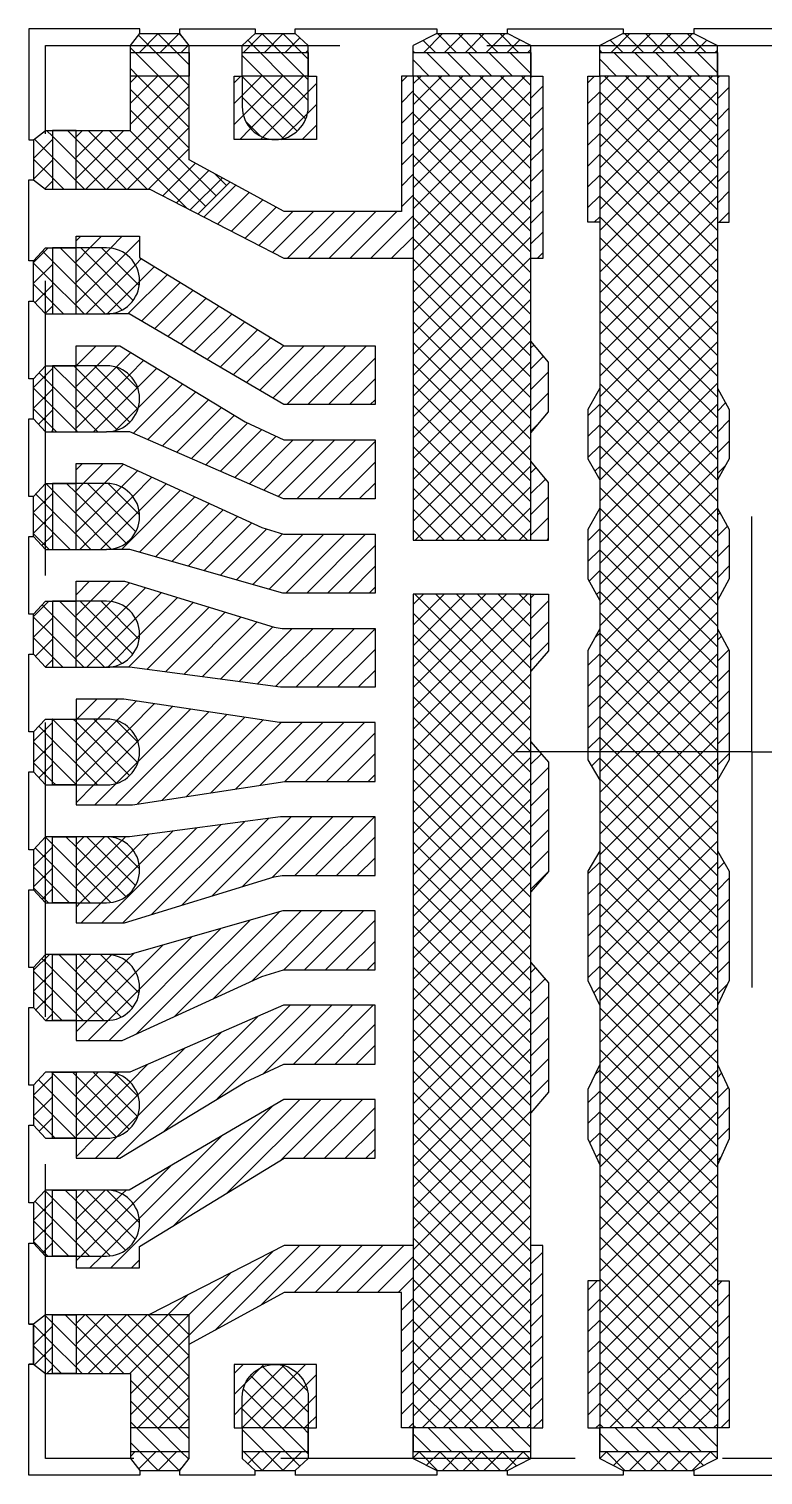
# Model space of a CAD drawing. Extents: x -347 to -72, y -334 to -144.
# Drawn here: x -221.48 to -218.37, y -266.37 to -260.23 of the extents above; entities that cross this region are included whole.
import ezdxf

# ---------------------------------------------------------------- set-up
doc = ezdxf.new("R2010")
doc.units = 0
doc.header["$LTSCALE"] = 5
doc.header["$MEASUREMENT"] = 0
doc.linetypes.add('CENTER', pattern=[2, 1.25, -0.25, 0.25, -0.25])
doc.linetypes.add('HIDDEN', pattern=[0.375, 0.25, -0.125])
doc.layers.get('0').update_dxf_attribs({"linetype": 'CONTINUOUS'})
for name, color, linetype in [('CENTER', 1, 'CENTER'), ('Full-metal', 254, 'CONTINUOUS'), ('HIDDEN', 6, 'HIDDEN'), ('Layer1', 4, 'CONTINUOUS'), ('SECTION', 6, 'CONTINUOUS')]:
    doc.layers.add(name, color=color, linetype=linetype)
pattern_1 = [(135, (-219.6536, -241.994496), (-0.04419417, -0.04419417), [])]

msp = doc.modelspace()

# ---------------------------------------------------------------- hatches: boundary and pattern name
at = {"layer": 'Full-metal'}
h = msp.add_hatch(dxfattribs=at)
h.set_pattern_fill('ANSI37', color=256, scale=0.5, angle=90, style=0)
h.set_pattern_definition([(135, (-219.6536, -241.994496), (-0.04419417, -0.04419417), []), (225, (-219.6536, -241.994496), (0.04419417, -0.04419417), [])])
h.paths.add_polyline_path([(-220.5779, -266.0358), (-220.5779, -266.1658), (-220.2979, -266.1658), (-220.2979, -266.0358, 1)])
h.paths.add_polyline_path([(-220.2979, -266.2658), (-220.5779, -266.2658), (-220.5779, -266.2958), (-220.2979, -266.2958)])
h.paths.add_polyline_path([(-220.2979, -266.2958), (-220.5779, -266.2958), (-220.5229, -266.3458), (-220.3529, -266.3458)])
h.paths.add_polyline_path([(-220.8029, -260.2958), (-221.0529, -260.2958), (-221.0529, -260.3258), (-220.8029, -260.3258)])
h.paths.add_polyline_path([(-220.8426, -260.2458), (-221.0126, -260.2458), (-221.0529, -260.2958), (-220.8029, -260.2958)])
h.paths.add_polyline_path([(-220.3529, -260.2458), (-220.5229, -260.2458), (-220.5779, -260.2958), (-220.2979, -260.2958)])
h.paths.add_polyline_path([(-220.2979, -260.2958), (-220.5779, -260.2958), (-220.5779, -260.3258), (-220.2979, -260.3258)])
h.paths.add_polyline_path([(-220.2979, -260.4258), (-220.5779, -260.4258), (-220.5779, -260.5558, 1), (-220.2979, -260.5558)])
h.paths.add_polyline_path([(-221.4139, -265.6848), (-221.4639, -265.7245), (-221.4639, -265.8945), (-221.4139, -265.9348)])
h.paths.add_polyline_path([(-221.3839, -265.6848), (-221.4139, -265.6848), (-221.4139, -265.9348), (-221.3839, -265.9348)])
h.paths.add_polyline_path([(-220.8029, -265.6848), (-221.2839, -265.6848), (-221.2839, -265.9348), (-221.0529, -265.9348), (-221.0529, -266.1658), (-220.8029, -266.1658)])
h.paths.add_polyline_path([(-220.8029, -266.2658), (-221.0529, -266.2658), (-221.0529, -266.2958), (-220.8029, -266.2958)])
h.paths.add_polyline_path([(-220.8029, -266.2958), (-221.0529, -266.2958), (-221.0126, -266.3458), (-220.8426, -266.3458)])
h.paths.add_polyline_path([(-221.2839, -265.4358), (-221.1539, -265.4358, 1), (-221.1539, -265.1558), (-221.2839, -265.1558)])
h.paths.add_polyline_path([(-221.3839, -265.1558), (-221.4139, -265.1558), (-221.4139, -265.4358), (-221.3839, -265.4358)])
h.paths.add_polyline_path([(-221.4139, -265.1558), (-221.4639, -265.2105), (-221.4639, -265.3805), (-221.4139, -265.4358)])
h.paths.add_polyline_path([(-221.4139, -264.6558), (-221.4639, -264.7105), (-221.4639, -264.8805), (-221.4139, -264.9358)])
h.paths.add_polyline_path([(-221.2839, -264.9358), (-221.1539, -264.9358, 1), (-221.1539, -264.6558), (-221.2839, -264.6558)])
h.paths.add_polyline_path([(-221.3839, -264.6558), (-221.4139, -264.6558), (-221.4139, -264.9358), (-221.3839, -264.9358)])
h.paths.add_polyline_path([(-221.4639, -264.3805), (-221.4139, -264.4358), (-221.4139, -264.1558), (-221.4639, -264.2105)])
h.paths.add_polyline_path([(-221.3839, -264.1558), (-221.4139, -264.1558), (-221.4139, -264.4358), (-221.3839, -264.4358)])
h.paths.add_polyline_path([(-221.1539, -264.1558), (-221.2839, -264.1558), (-221.2839, -264.4358), (-221.1539, -264.4358, 1)])
h.paths.add_polyline_path([(-221.4139, -263.6558), (-221.4639, -263.7105), (-221.4639, -263.8805), (-221.4139, -263.9358)])
h.paths.add_polyline_path([(-221.3839, -263.6558), (-221.4139, -263.6558), (-221.4139, -263.9358), (-221.3839, -263.9358)])
h.paths.add_polyline_path([(-221.2839, -263.9358), (-221.1539, -263.9358, 1), (-221.1539, -263.6558), (-221.2839, -263.6558)])
h.paths.add_polyline_path([(-221.4139, -263.1558), (-221.4639, -263.2105), (-221.4639, -263.3805), (-221.4139, -263.4358)])
h.paths.add_polyline_path([(-221.3839, -263.1558), (-221.4139, -263.1558), (-221.4139, -263.4358), (-221.3839, -263.4358)])
h.paths.add_polyline_path([(-221.2839, -263.1558), (-221.2839, -263.4358), (-221.1539, -263.4358, 1), (-221.1539, -263.1558)])
h.paths.add_polyline_path([(-221.4639, -262.8811), (-221.4139, -262.9358), (-221.4139, -262.6558), (-221.4639, -262.7111)])
h.paths.add_polyline_path([(-221.3839, -262.6558), (-221.4139, -262.6558), (-221.4139, -262.9358), (-221.3839, -262.9358)])
h.paths.add_polyline_path([(-221.2839, -262.9358), (-221.1539, -262.9358, 1), (-221.1539, -262.6558), (-221.2839, -262.6558)])
h.paths.add_polyline_path([(-221.4639, -262.3811), (-221.4139, -262.4358), (-221.4139, -262.1558), (-221.4639, -262.2111)])
h.paths.add_polyline_path([(-221.3839, -262.1558), (-221.4139, -262.1558), (-221.4139, -262.4358), (-221.3839, -262.4358)])
h.paths.add_polyline_path([(-221.2839, -262.4358), (-221.1539, -262.4358, 1), (-221.1539, -262.1558), (-221.2839, -262.1558)])
h.paths.add_polyline_path([(-221.4139, -261.6558), (-221.4639, -261.7111), (-221.4639, -261.8811), (-221.4139, -261.9358)])
h.paths.add_polyline_path([(-221.4139, -261.9358), (-221.3839, -261.9358), (-221.3839, -261.6558), (-221.4139, -261.6558)])
h.paths.add_polyline_path([(-221.2839, -261.9358), (-221.1539, -261.9358, 1), (-221.1539, -261.6558), (-221.2839, -261.6558)])
h.paths.add_polyline_path([(-221.4139, -261.1558), (-221.4639, -261.2111), (-221.4639, -261.3811), (-221.4139, -261.4358)])
h.paths.add_polyline_path([(-221.4139, -261.4358), (-221.3839, -261.4358), (-221.3839, -261.1558), (-221.4139, -261.1558)])
h.paths.add_polyline_path([(-221.2839, -261.4358), (-221.1539, -261.4358, 1), (-221.1539, -261.1558), (-221.2839, -261.1558)])
h.paths.add_polyline_path([(-221.4139, -260.6568), (-221.4639, -260.6971), (-221.4639, -260.8671), (-221.4139, -260.9068)])
h.paths.add_polyline_path([(-221.3839, -260.6568), (-221.4139, -260.6568), (-221.4139, -260.9068), (-221.3839, -260.9068)])
h.paths.add_polyline_path([(-220.8029, -260.9068), (-220.8029, -260.4258), (-221.0529, -260.4258), (-221.0529, -260.6568), (-221.2839, -260.6568), (-221.2839, -260.9068)])
h.paths.add_polyline_path([(-220.8029, -260.9068), (-220.9722, -260.9068), (-220.7664, -261.0126), (-220.6296, -260.8757), (-220.8029, -260.7813)])
h = msp.add_hatch(dxfattribs=at)
h.set_pattern_fill('ANSI37', color=256, scale=0.5, angle=90, style=0)
h.set_pattern_definition([(135, (-273.87605, -219.46585), (-0.044194174, -0.044194174), []), (225, (-273.87605, -219.46585), (0.044194174, -0.044194174), [])])
h.paths.add_polyline_path([(-218.5599, -260.4258), (-219.0599, -260.4258), (-219.0599, -266.1658), (-218.5599, -266.1658)])
h.paths.add_polyline_path([(-219.3519, -262.6258), (-219.8519, -262.6258), (-219.8519, -266.1658), (-219.3519, -266.1658)])
h.paths.add_polyline_path([(-219.3519, -260.4258), (-219.8519, -260.4258), (-219.8519, -262.3958), (-219.3519, -262.3958)])
h.paths.add_polyline_path([(-219.3519, -266.2958), (-219.3519, -266.2658), (-219.8519, -266.2658), (-219.8519, -266.2958), (-219.7519, -266.3458), (-219.4519, -266.3458)])
h.paths.add_polyline_path([(-218.5599, -266.2958), (-218.5599, -266.2658), (-219.0599, -266.2658), (-219.0599, -266.2958), (-218.9599, -266.3458), (-218.6599, -266.3458)])
h.paths.add_polyline_path([(-218.6599, -260.2458), (-218.9599, -260.2458), (-219.0599, -260.2958), (-219.0599, -260.3258), (-218.5599, -260.3258), (-218.5599, -260.2958)])
h.paths.add_polyline_path([(-219.4519, -260.2458), (-219.7519, -260.2458), (-219.8519, -260.2958), (-219.8519, -260.3258), (-219.3519, -260.3258), (-219.3519, -260.2958)])
at = {"layer": 'Layer1'}
h = msp.add_hatch(dxfattribs=at)
h.set_pattern_fill('ANSI31', color=256, scale=0.5, style=0)
h.set_pattern_definition([(45, (-219.6536, -241.994496), (-0.04419417, 0.04419417), [])])
h.paths.add_polyline_path([(-219.8519, -260.4258), (-219.9019, -260.4258), (-219.9019, -261.0008), (-220.3999, -261.0008), (-220.6296, -260.8757), (-220.7664, -261.0126), (-220.3999, -261.2008), (-219.8519, -261.2008)])
h.paths.add_polyline_path([(-220.0139, -261.5708), (-220.3999, -261.5708), (-221.0139, -261.1956), (-221.0139, -261.1058), (-221.2839, -261.1058), (-221.2839, -261.1558), (-221.1539, -261.1558, -1), (-221.1539, -261.4358), (-221.0584, -261.4358), (-220.4012, -261.8208), (-220.0139, -261.8208)])
h.paths.add_polyline_path([(-220.0139, -261.9708), (-220.4009, -261.9708), (-220.5661, -261.8933), (-221.0973, -261.5708), (-221.2839, -261.5708), (-221.2839, -261.6558), (-221.1539, -261.6558, -1), (-221.1539, -261.9358), (-221.0554, -261.9358), (-220.4024, -262.2208), (-220.0139, -262.2208)])
h.paths.add_polyline_path([(-220.0139, -262.3708), (-220.4028, -262.3708), (-220.4954, -262.3426), (-221.0881, -262.0708), (-221.2839, -262.0708), (-221.2839, -262.1558), (-221.1539, -262.1558, -1), (-221.1539, -262.4358), (-221.0558, -262.4358), (-220.4054, -262.6208), (-220.0139, -262.6208)])
h.paths.add_polyline_path([(-220.0139, -262.7708), (-220.4087, -262.7708), (-220.4419, -262.7657), (-221.0781, -262.5708), (-221.2839, -262.5708), (-221.2839, -262.6558), (-221.1539, -262.6558, -1), (-221.1539, -262.9358), (-221.0568, -262.9358), (-220.4151, -263.0208), (-220.0139, -263.0208)])
h.paths.add_polyline_path([(-220.0139, -263.1708), (-220.4201, -263.1708), (-221.081, -263.0708), (-221.2839, -263.0708), (-221.2839, -263.1558), (-221.1539, -263.1558, -1), (-221.1539, -263.4358), (-221.2839, -263.4358), (-221.2839, -263.5208), (-221.0443, -263.5208), (-220.3965, -263.4208), (-220.0139, -263.4208)])
h.paths.add_polyline_path([(-220.0139, -263.5708), (-220.4151, -263.5708), (-221.0568, -263.6558), (-221.1539, -263.6558, -1), (-221.1539, -263.9358), (-221.2839, -263.9358), (-221.2839, -264.0208), (-221.0781, -264.0208), (-220.4419, -263.8259), (-220.4087, -263.8208), (-220.0139, -263.8208)])
h.paths.add_polyline_path([(-220.0139, -263.9708), (-220.4054, -263.9708), (-221.0558, -264.1558), (-221.1539, -264.1558, -1), (-221.1539, -264.4358), (-221.2839, -264.4358), (-221.2839, -264.5208), (-221.0881, -264.5208), (-220.4954, -264.2491), (-220.4028, -264.2208), (-220.0139, -264.2208)])
h.paths.add_polyline_path([(-220.0139, -264.3708), (-220.4024, -264.3708), (-221.0554, -264.6558), (-221.1539, -264.6558, -1), (-221.1539, -264.9358), (-221.2839, -264.9358), (-221.2839, -265.0208), (-221.0973, -265.0208), (-220.5661, -264.6964), (-220.4009, -264.6208), (-220.0139, -264.6208)])
h.paths.add_polyline_path([(-220.0139, -264.7708), (-220.4012, -264.7708), (-221.0584, -265.1558), (-221.1539, -265.1558, -1), (-221.1539, -265.4358), (-221.2839, -265.4358), (-221.2839, -265.4858), (-221.0139, -265.4858), (-221.0139, -265.396), (-220.3999, -265.0208), (-220.0139, -265.0208)])
h.paths.add_polyline_path([(-219.8519, -265.3908), (-220.3999, -265.3908), (-220.9722, -265.6848), (-220.8029, -265.6848), (-220.8029, -265.8104), (-220.3999, -265.5908), (-219.9019, -265.5908), (-219.9019, -266.1658), (-219.8519, -266.1658)])
h.paths.add_polyline_path([(-219.3019, -260.4258), (-219.3519, -260.4258), (-219.3519, -261.2008), (-219.3019, -261.2008)])
h.paths.add_polyline_path([(-219.2769, -261.6413), (-219.3519, -261.5513), (-219.3519, -261.9413), (-219.2769, -261.8515)])
h.paths.add_polyline_path([(-219.2769, -262.1511), (-219.3519, -262.0612), (-219.3519, -262.3958), (-219.2769, -262.3958)])
h.paths.add_polyline_path([(-219.2769, -262.6258), (-219.3519, -262.6258), (-219.3519, -262.9524), (-219.2769, -262.866)])
h.paths.add_polyline_path([(-219.2769, -263.3386), (-219.3519, -263.2522), (-219.3519, -263.889), (-219.2769, -263.8026)])
h.paths.add_polyline_path([(-219.2769, -264.2752), (-219.3519, -264.1888), (-219.3519, -264.8281), (-219.2769, -264.7399)])
h.paths.add_polyline_path([(-219.3019, -265.3908), (-219.3519, -265.3908), (-219.3519, -266.1658), (-219.3019, -266.1658)])
h.paths.add_polyline_path([(-219.0599, -265.5408), (-219.1099, -265.5408), (-219.1099, -266.1658), (-219.0599, -266.1658)])
h.paths.add_polyline_path([(-219.0599, -264.6225), (-219.1099, -264.7291), (-219.1099, -264.9388), (-219.0599, -265.0488)])
h.paths.add_polyline_path([(-219.0599, -263.7157), (-219.1099, -263.8021), (-219.1099, -264.2657), (-219.0599, -264.3722)])
h.paths.add_polyline_path([(-219.0599, -262.7731), (-219.1099, -262.8654), (-219.1099, -263.3291), (-219.0599, -263.4155)])
h.paths.add_polyline_path([(-219.0599, -262.2609), (-219.1099, -262.3507), (-219.1099, -262.5605), (-219.0599, -262.6528)])
h.paths.add_polyline_path([(-219.0599, -261.751), (-219.1099, -261.841), (-219.1099, -262.0507), (-219.0599, -262.1406)])
h.paths.add_polyline_path([(-219.0599, -260.4258), (-219.1099, -260.4258), (-219.1099, -261.0458), (-219.0599, -261.0458)])
h.paths.add_polyline_path([(-218.5099, -260.4258), (-218.5599, -260.4258), (-218.5599, -261.0458), (-218.5099, -261.0458)])
h.paths.add_polyline_path([(-218.51, -261.841), (-218.5599, -261.7511), (-218.5599, -262.1405), (-218.51, -262.0507)])
h.paths.add_polyline_path([(-218.51, -262.3507), (-218.5599, -262.261), (-218.5599, -262.6527), (-218.51, -262.5605)])
h.paths.add_polyline_path([(-218.51, -262.8654), (-218.5599, -262.7732), (-218.5599, -263.2958), (-218.51, -263.2958)])
h.paths.add_polyline_path([(-218.51, -263.2958), (-218.5599, -263.2958), (-218.5599, -263.4154), (-218.51, -263.3291)])
h.paths.add_polyline_path([(-218.51, -263.8021), (-218.5599, -263.7158), (-218.5599, -264.3721), (-218.51, -264.2657)])
h.paths.add_polyline_path([(-218.51, -264.7291), (-218.5599, -264.6226), (-218.5599, -265.0487), (-218.51, -264.9388)])
h.paths.add_polyline_path([(-218.5099, -265.5408), (-218.5599, -265.5408), (-218.5599, -266.1658), (-218.5099, -266.1658)])
h.paths.add_polyline_path([(-220.4379, -265.8958), (-220.6129, -265.8958), (-220.6129, -266.1658), (-220.5779, -266.1658), (-220.5779, -266.0358, -0.414214)])
h.paths.add_polyline_path([(-220.2629, -265.8958), (-220.4379, -265.8958, -0.414214), (-220.2979, -266.0358), (-220.2979, -266.1658), (-220.2629, -266.1658)])
h.paths.add_polyline_path([(-220.5779, -260.5558), (-220.5779, -260.4258), (-220.6129, -260.4258), (-220.6129, -260.6958), (-220.4379, -260.6958, -0.414214)])
h.paths.add_polyline_path([(-220.2629, -260.4258), (-220.2979, -260.4258), (-220.2979, -260.5558, -0.414214), (-220.4379, -260.6958), (-220.2629, -260.6958)])
at = {"layer": 'SECTION'}
h = msp.add_hatch(dxfattribs=at)
h.set_pattern_fill('ANSI31', color=256, scale=0.5, angle=90, style=0)
h.set_pattern_definition(pattern_1)
h.paths.add_polyline_path([(-215.4439, -260.6568), (-215.5439, -260.6568), (-215.5439, -260.9068), (-215.4439, -260.9068)])
h.paths.add_polyline_path([(-215.7749, -260.3258), (-216.0249, -260.3258), (-216.0249, -260.4258), (-215.7749, -260.4258)])
h.paths.add_polyline_path([(-220.8029, -260.3258), (-221.0529, -260.3258), (-221.0529, -260.4258), (-220.8029, -260.4258)])
h.paths.add_polyline_path([(-221.2839, -260.6568), (-221.3839, -260.6568), (-221.3839, -260.9068), (-221.2839, -260.9068)])
h.paths.add_polyline_path([(-220.8029, -266.1658), (-221.0529, -266.1658), (-221.0529, -266.2658), (-220.8029, -266.2658)])
h.paths.add_polyline_path([(-221.2839, -265.6848), (-221.3839, -265.6848), (-221.3839, -265.9348), (-221.2839, -265.9348)])
h.paths.add_polyline_path([(-215.7749, -266.1658), (-216.0249, -266.1658), (-216.0249, -266.2658), (-215.7749, -266.2658)])
h.paths.add_polyline_path([(-215.4439, -265.6848), (-215.5439, -265.6848), (-215.5439, -265.9348), (-215.4439, -265.9348)])
h = msp.add_hatch(dxfattribs=at)
h.set_pattern_fill('ANSI31', color=256, scale=0.5, angle=90, style=0)
h.set_pattern_definition(pattern_1)
h.paths.add_polyline_path([(-216.2499, -260.4258), (-216.5299, -260.4258), (-216.5299, -260.3258), (-216.2499, -260.3258)])
h.paths.add_polyline_path([(-220.2979, -260.4258), (-220.5779, -260.4258), (-220.5779, -260.3258), (-220.2979, -260.3258)])
h = msp.add_hatch(dxfattribs=at)
h.set_pattern_fill('ANSI31', color=256, scale=0.5, angle=90, style=0)
h.set_pattern_definition(pattern_1)
h.paths.add_polyline_path([(-216.9759, -260.4258), (-217.4759, -260.4258), (-217.4759, -260.3258), (-216.9759, -260.3258)])
h.paths.add_polyline_path([(-217.7679, -260.4258), (-218.2679, -260.4258), (-218.2679, -260.3258), (-217.7679, -260.3258)])
h.paths.add_polyline_path([(-218.5599, -260.4258), (-219.0599, -260.4258), (-219.0599, -260.3258), (-218.5599, -260.3258)])
h.paths.add_polyline_path([(-219.3519, -260.4258), (-219.8519, -260.4258), (-219.8519, -260.3258), (-219.3519, -260.3258)])
h = msp.add_hatch(dxfattribs=at)
h.set_pattern_fill('ANSI31', color=256, scale=0.5, angle=90, style=0)
h.set_pattern_definition(pattern_1)
h.paths.add_polyline_path([(-221.3839, -261.1558), (-221.2839, -261.1558), (-221.2839, -261.4358), (-221.3839, -261.4358)])
h.paths.add_polyline_path([(-221.3839, -261.6558), (-221.2839, -261.6558), (-221.2839, -261.9358), (-221.3839, -261.9358)])
h.paths.add_polyline_path([(-221.3839, -262.1558), (-221.2839, -262.1558), (-221.2839, -262.4358), (-221.3839, -262.4358)])
h.paths.add_polyline_path([(-221.3839, -262.6558), (-221.2839, -262.6558), (-221.2839, -262.9358), (-221.3839, -262.9358)])
h.paths.add_polyline_path([(-221.3839, -263.1558), (-221.2839, -263.1558), (-221.2839, -263.4358), (-221.3839, -263.4358)])
h.paths.add_polyline_path([(-221.3839, -263.6558), (-221.2839, -263.6558), (-221.2839, -263.9358), (-221.3839, -263.9358)])
h.paths.add_polyline_path([(-221.3839, -264.1558), (-221.2839, -264.1558), (-221.2839, -264.4358), (-221.3839, -264.4358)])
h.paths.add_polyline_path([(-221.3839, -264.6558), (-221.2839, -264.6558), (-221.2839, -264.9358), (-221.3839, -264.9358)])
h.paths.add_polyline_path([(-221.3839, -265.1558), (-221.2839, -265.1558), (-221.2839, -265.4358), (-221.3839, -265.4358)])
h = msp.add_hatch(dxfattribs=at)
h.set_pattern_fill('ANSI31', color=256, scale=0.5, angle=90, style=0)
h.set_pattern_definition(pattern_1)
h.paths.add_polyline_path([(-216.2499, -266.1658), (-216.5299, -266.1658), (-216.5299, -266.2658), (-216.2499, -266.2658)])
h.paths.add_polyline_path([(-220.2979, -266.1658), (-220.5779, -266.1658), (-220.5779, -266.2658), (-220.2979, -266.2658)])
h = msp.add_hatch(dxfattribs=at)
h.set_pattern_fill('ANSI31', color=256, scale=0.5, angle=90, style=0)
h.set_pattern_definition(pattern_1)
h.paths.add_polyline_path([(-216.9759, -266.1658), (-217.4759, -266.1658), (-217.4759, -266.2658), (-216.9759, -266.2658)])
h.paths.add_polyline_path([(-217.7679, -266.1658), (-218.2679, -266.1658), (-218.2679, -266.2658), (-217.7679, -266.2658)])
h.paths.add_polyline_path([(-218.5599, -266.1658), (-219.0599, -266.1658), (-219.0599, -266.2658), (-218.5599, -266.2658)])
h.paths.add_polyline_path([(-219.3519, -266.1658), (-219.8519, -266.1658), (-219.8519, -266.2658), (-219.3519, -266.2658)])

# ---------------------------------------------------------------- linework, layer by layer
for p, q in [((-221.4839, -260.2258), (-221.4839, -260.6971)), ((-221.0126, -260.2258), (-221.4839, -260.2258)), ((-221.0529, -260.2958), (-221.0126, -260.2458)), ((-221.0126, -260.2458), (-221.0126, -260.2258)), ((-221.0126, -260.2458), (-220.8426, -260.2458)), ((-220.8426, -260.2458), (-220.8426, -260.2258)), ((-220.8426, -260.2258), (-220.5229, -260.2258)), ((-220.8029, -260.2958), (-220.8426, -260.2458)), ((-220.5229, -260.2458), (-220.5779, -260.2958)), ((-220.5229, -260.2258), (-220.5229, -260.2458)), ((-220.5229, -260.2458), (-220.3529, -260.2458)), ((-220.3529, -260.2458), (-220.3529, -260.2258)), ((-220.3529, -260.2258), (-219.752, -260.2258)), ((-220.2979, -260.2958), (-220.3529, -260.2458)), ((-219.7519, -260.2458), (-219.8519, -260.2958)), ((-219.752, -260.2258), (-219.7519, -260.2458)), ((-219.7519, -260.2458), (-219.4519, -260.2458)), ((-219.4519, -260.2458), (-219.4519, -260.2258)), ((-219.4519, -260.2258), (-218.9599, -260.2258)), ((-219.3519, -260.2958), (-219.4519, -260.2458)), ((-218.9599, -260.2458), (-219.0599, -260.2958)), ((-218.9599, -260.2258), (-218.9599, -260.2458)), ((-218.9599, -260.2458), (-218.6599, -260.2458)), ((-218.1679, -260.2258), (-218.6599, -260.2258)), ((-218.6599, -260.2258), (-218.6599, -260.2458)), ((-218.6599, -260.2458), (-218.5599, -260.2958)), ((-221.0529, -260.6568), (-221.0529, -260.2958)), ((-220.8029, -260.7813), (-220.8029, -260.2958)), ((-220.5779, -260.4258), (-220.5779, -260.2958)), ((-220.2979, -260.4258), (-220.2979, -260.2958)), ((-219.8519, -260.4258), (-219.8519, -260.2958)), ((-219.3519, -260.4258), (-219.3519, -260.2958)), ((-219.0599, -260.4258), (-219.0599, -260.2958)), ((-218.5599, -260.4258), (-218.5599, -260.2958)), ((-220.6129, -260.6958), (-220.6129, -260.4258)), ((-220.6129, -260.4258), (-220.5779, -260.4258)), ((-220.2979, -260.4258), (-220.2629, -260.4258)), ((-220.2629, -260.4258), (-220.2629, -260.6958)), ((-219.8519, -260.4258), (-219.9019, -260.4258)), ((-219.9019, -260.4258), (-219.9019, -261.0008)), ((-219.8519, -260.4258), (-219.8519, -262.3958)), ((-219.3519, -262.3958), (-219.3519, -260.4258)), ((-219.3519, -260.4258), (-219.3019, -260.4258)), ((-219.3019, -260.4258), (-219.3019, -261.2008)), ((-219.1099, -261.0458), (-219.1099, -260.4258)), ((-219.1099, -260.4258), (-219.0599, -260.4258)), ((-219.0599, -260.4258), (-219.0599, -266.1658)), ((-218.5599, -260.4258), (-218.5599, -266.1658)), ((-218.5099, -260.4258), (-218.5599, -260.4258)), ((-218.5099, -261.0458), (-218.5099, -260.4258)), ((-221.4839, -260.6971), (-221.4639, -260.6971)), ((-221.4639, -260.6971), (-221.4139, -260.6568)), ((-221.4639, -260.6971), (-221.4639, -260.8671)), ((-221.4139, -260.6568), (-221.0529, -260.6568)), ((-220.2629, -260.6958), (-220.6129, -260.6958)), ((-220.3999, -261.0008), (-220.8029, -260.7813)), ((-221.4839, -261.2111), (-221.4839, -260.8671)), ((-221.4839, -260.8671), (-221.4639, -260.8671)), ((-221.4639, -260.8671), (-221.4139, -260.9068)), ((-220.7664, -261.0126), (-220.6287, -260.8749)), ((-221.4139, -260.9068), (-220.9722, -260.9068)), ((-220.3999, -261.2008), (-220.9722, -260.9068)), ((-219.9019, -261.0008), (-220.3999, -261.0008)), ((-219.0599, -261.0458), (-219.1099, -261.0458)), ((-218.5599, -261.0458), (-218.5099, -261.0458)), ((-221.2839, -261.1558), (-221.2839, -261.1058)), ((-221.2839, -261.1058), (-221.0139, -261.1058)), ((-221.0139, -261.1058), (-221.0139, -261.1956)), ((-221.4139, -261.1558), (-221.4639, -261.2111)), ((-221.4139, -261.1558), (-221.2839, -261.1558)), ((-221.1539, -261.1558), (-221.2839, -261.1558)), ((-221.0139, -261.1956), (-220.3999, -261.5708)), ((-221.4639, -261.2111), (-221.4839, -261.2111)), ((-221.4639, -261.3811), (-221.4639, -261.2111)), ((-219.8519, -261.2008), (-220.3999, -261.2008)), ((-219.3019, -261.2008), (-219.352, -261.2008)), ((-221.4839, -261.7111), (-221.4839, -261.3811)), ((-221.4839, -261.3811), (-221.4639, -261.3811)), ((-221.4639, -261.3811), (-221.4139, -261.4358)), ((-221.4139, -261.4358), (-221.1539, -261.4358)), ((-221.0584, -261.4358), (-221.1539, -261.4358)), ((-220.4012, -261.8208), (-221.0584, -261.4358)), ((-219.2769, -261.6413), (-219.3519, -261.5514)), ((-221.2839, -261.6558), (-221.2839, -261.5708)), ((-221.2839, -261.5708), (-221.0973, -261.5708)), ((-221.0973, -261.5708), (-220.5661, -261.8943)), ((-220.3999, -261.5708), (-220.0139, -261.5708)), ((-220.0139, -261.5708), (-220.0139, -261.8208)), ((-221.4139, -261.6558), (-221.4639, -261.7111)), ((-221.4139, -261.6558), (-221.2839, -261.6558)), ((-221.1539, -261.6558), (-221.2839, -261.6558)), ((-219.2769, -261.8515), (-219.2769, -261.6413)), ((-221.4639, -261.7111), (-221.4839, -261.7111)), ((-221.4639, -261.8811), (-221.4639, -261.7111)), ((-219.0599, -261.7509), (-219.1099, -261.841)), ((-218.5601, -261.7509), (-218.51, -261.841)), ((-220.0139, -261.8208), (-220.4012, -261.8208)), ((-219.3519, -261.9413), (-219.2769, -261.8515)), ((-219.1099, -261.841), (-219.1099, -262.0507)), ((-218.51, -261.841), (-218.51, -262.0507)), ((-221.4839, -262.2111), (-221.4839, -261.8811)), ((-221.4839, -261.8811), (-221.4639, -261.8811)), ((-221.4639, -261.8811), (-221.4139, -261.9358)), ((-220.5661, -261.8943), (-220.4009, -261.9708)), ((-221.4139, -261.9358), (-221.1539, -261.9358)), ((-221.0554, -261.9358), (-221.1539, -261.9358)), ((-220.4024, -262.2208), (-221.0554, -261.9358)), ((-220.4009, -261.9708), (-220.0139, -261.9708)), ((-220.0139, -261.9708), (-220.0139, -262.2208)), ((-219.1099, -262.0507), (-219.0599, -262.1407)), ((-218.51, -262.0507), (-218.5601, -262.1407)), ((-221.2839, -262.1558), (-221.2839, -262.0708)), ((-221.2839, -262.0708), (-221.0881, -262.0708)), ((-221.0881, -262.0708), (-220.4954, -262.3426)), ((-219.2769, -262.1511), (-219.3519, -262.0613)), ((-221.4139, -262.1558), (-221.4639, -262.2111)), ((-221.4139, -262.1558), (-221.2839, -262.1558)), ((-221.1539, -262.1558), (-221.2839, -262.1558)), ((-219.2769, -262.3958), (-219.2769, -262.1511)), ((-221.4639, -262.2111), (-221.4839, -262.2111)), ((-221.4639, -262.3811), (-221.4639, -262.2111)), ((-220.0139, -262.2208), (-220.4024, -262.2208)), ((-219.0599, -262.2607), (-219.1099, -262.3507)), ((-218.5601, -262.2607), (-218.51, -262.3507)), ((-220.4954, -262.3426), (-220.4028, -262.3708)), ((-219.1099, -262.3507), (-219.1099, -262.5605)), ((-218.51, -262.3507), (-218.51, -262.5605)), ((-221.4839, -262.7111), (-221.4839, -262.3811)), ((-221.4839, -262.3811), (-221.4639, -262.3811)), ((-221.4639, -262.3811), (-221.4139, -262.4358)), ((-220.4028, -262.3708), (-220.0139, -262.3708)), ((-220.0139, -262.3708), (-220.0139, -262.6208)), ((-219.8519, -262.3958), (-219.3519, -262.3958)), ((-219.3519, -262.3958), (-219.2769, -262.3958)), ((-221.4139, -262.4358), (-221.1539, -262.4358)), ((-221.0558, -262.4358), (-221.1539, -262.4358)), ((-220.4054, -262.6208), (-221.0558, -262.4358)), ((-221.2839, -262.6558), (-221.2839, -262.5708)), ((-221.2839, -262.5708), (-221.0781, -262.5708)), ((-221.0781, -262.5708), (-220.4419, -262.7657)), ((-219.1099, -262.5605), (-219.0599, -262.653)), ((-218.51, -262.5605), (-218.5601, -262.653)), ((-221.4139, -262.6558), (-221.4639, -262.7111)), ((-221.4139, -262.6558), (-221.2839, -262.6558)), ((-221.1539, -262.6558), (-221.2839, -262.6558)), ((-220.0139, -262.6208), (-220.4054, -262.6208)), ((-219.3519, -262.6258), (-219.8519, -262.6258)), ((-219.8519, -262.6258), (-219.8519, -266.1658)), ((-219.3519, -262.6258), (-219.2769, -262.6258)), ((-219.3519, -266.1658), (-219.3519, -262.6258)), ((-219.2769, -262.6258), (-219.2769, -262.866)), ((-221.4639, -262.7111), (-221.4839, -262.7111)), ((-221.4639, -262.8811), (-221.4639, -262.7111)), ((-220.4419, -262.7657), (-220.4087, -262.7708)), ((-220.4087, -262.7708), (-220.0139, -262.7708)), ((-220.0139, -262.7708), (-220.0139, -263.0208)), ((-219.0599, -262.773), (-219.1099, -262.8654)), ((-218.5601, -262.773), (-218.51, -262.8654)), ((-221.4839, -263.2105), (-221.4839, -262.8811)), ((-221.4839, -262.8811), (-221.4639, -262.8811)), ((-221.4639, -262.8811), (-221.4139, -262.9358)), ((-219.2769, -262.866), (-219.3519, -262.9523)), ((-219.1099, -262.8654), (-219.1099, -263.3291)), ((-218.51, -262.8654), (-218.51, -263.3291)), ((-221.4139, -262.9358), (-221.1539, -262.9358)), ((-221.0568, -262.9358), (-221.1539, -262.9358)), ((-220.4151, -263.0208), (-221.0568, -262.9358)), ((-220.0139, -263.0208), (-220.4151, -263.0208)), ((-221.081, -263.0708), (-221.2839, -263.0708)), ((-221.2839, -263.0708), (-221.2839, -263.1558)), ((-220.4201, -263.1708), (-221.081, -263.0708)), ((-221.4139, -263.1558), (-221.4639, -263.2105)), ((-221.4139, -263.1558), (-221.2839, -263.1558)), ((-221.1539, -263.1558), (-221.2839, -263.1558)), ((-221.4639, -263.2105), (-221.4839, -263.2105)), ((-221.4639, -263.2105), (-221.4639, -263.3805)), ((-220.0139, -263.1708), (-220.4201, -263.1708)), ((-220.0139, -263.4208), (-220.0139, -263.1708)), ((-219.3519, -263.2523), (-219.2769, -263.3386)), ((-219.2769, -263.3386), (-219.2769, -263.8026)), ((-219.1099, -263.3291), (-219.0599, -263.4156)), ((-218.51, -263.3291), (-218.5601, -263.4156)), ((-221.4839, -263.7105), (-221.4839, -263.3805)), ((-221.4839, -263.3805), (-221.4639, -263.3805)), ((-221.4639, -263.3805), (-221.4139, -263.4358)), ((-221.4139, -263.4358), (-221.2839, -263.4358)), ((-221.2839, -263.4358), (-221.1539, -263.4358)), ((-221.2839, -263.4358), (-221.2839, -263.5208)), ((-221.0443, -263.5208), (-220.3965, -263.4208)), ((-220.3965, -263.4208), (-220.0139, -263.4208)), ((-221.2839, -263.5208), (-221.0443, -263.5208)), ((-220.4151, -263.5708), (-221.0568, -263.6558)), ((-220.0139, -263.5708), (-220.4151, -263.5708)), ((-220.0139, -263.8208), (-220.0139, -263.5708)), ((-221.4639, -263.7105), (-221.4839, -263.7105)), ((-221.4139, -263.6558), (-221.4639, -263.7105)), ((-221.4639, -263.7105), (-221.4639, -263.8805)), ((-221.1539, -263.6558), (-221.4139, -263.6558)), ((-221.0568, -263.6558), (-221.1539, -263.6558)), ((-219.0599, -263.7156), (-219.1099, -263.8021)), ((-218.5601, -263.7156), (-218.51, -263.8021)), ((-221.0781, -264.0208), (-220.4419, -263.8259)), ((-220.4419, -263.8259), (-220.4087, -263.8208)), ((-220.4087, -263.8208), (-220.0139, -263.8208)), ((-219.2769, -263.8026), (-219.3519, -263.8889)), ((-219.1099, -263.8021), (-219.1099, -264.2657)), ((-218.51, -263.8021), (-218.51, -264.2657)), ((-221.4839, -264.2105), (-221.4839, -263.8805)), ((-221.4839, -263.8805), (-221.4639, -263.8805)), ((-221.4639, -263.8805), (-221.4139, -263.9358)), ((-221.4139, -263.9358), (-221.2839, -263.9358)), ((-221.2839, -263.9358), (-221.1539, -263.9358)), ((-221.2839, -263.9358), (-221.2839, -264.0208)), ((-220.4054, -263.9708), (-221.0558, -264.1558)), ((-220.0139, -263.9708), (-220.4054, -263.9708)), ((-220.0139, -264.2208), (-220.0139, -263.9708)), ((-221.2839, -264.0208), (-221.0781, -264.0208)), ((-221.4139, -264.1558), (-221.4639, -264.2105)), ((-221.1539, -264.1558), (-221.4139, -264.1558)), ((-221.0558, -264.1558), (-221.1539, -264.1558)), ((-219.3519, -264.1889), (-219.2769, -264.2752)), ((-221.4639, -264.2105), (-221.4839, -264.2105)), ((-221.4639, -264.2105), (-221.4639, -264.3805)), ((-221.0881, -264.5208), (-220.4954, -264.2491)), ((-220.4954, -264.2491), (-220.4028, -264.2208)), ((-220.4028, -264.2208), (-220.0139, -264.2208)), ((-219.1099, -264.2657), (-219.0599, -264.3724)), ((-218.51, -264.2657), (-218.5601, -264.3724)), ((-219.2769, -264.2752), (-219.2769, -264.7399)), ((-221.4839, -264.7105), (-221.4839, -264.3805)), ((-221.4839, -264.3805), (-221.4639, -264.3805)), ((-221.4639, -264.3805), (-221.4139, -264.4358)), ((-220.4024, -264.3708), (-221.0554, -264.6558)), ((-220.0139, -264.3708), (-220.4024, -264.3708)), ((-220.0139, -264.6208), (-220.0139, -264.3708)), ((-221.4139, -264.4358), (-221.2839, -264.4358)), ((-221.2839, -264.4358), (-221.1539, -264.4358)), ((-221.2839, -264.4358), (-221.2839, -264.5208)), ((-221.2839, -264.5208), (-221.0881, -264.5208)), ((-220.5661, -264.6974), (-220.4009, -264.6208)), ((-220.4009, -264.6208), (-220.0139, -264.6208)), ((-219.0599, -264.6224), (-219.1099, -264.7291)), ((-218.5601, -264.6224), (-218.51, -264.7291)), ((-221.4139, -264.6558), (-221.4639, -264.7105)), ((-221.1539, -264.6558), (-221.4139, -264.6558)), ((-221.0554, -264.6558), (-221.1539, -264.6558)), ((-221.4639, -264.7105), (-221.4839, -264.7105)), ((-221.4639, -264.7105), (-221.4639, -264.8805)), ((-221.0973, -265.0208), (-220.5661, -264.6974)), ((-219.2769, -264.7399), (-219.3519, -264.8281)), ((-219.1099, -264.7291), (-219.1099, -264.9388)), ((-218.51, -264.7291), (-218.51, -264.9388)), ((-220.4012, -264.7708), (-221.0584, -265.1558)), ((-220.0139, -264.7708), (-220.4012, -264.7708)), ((-220.0139, -265.0208), (-220.0139, -264.7708)), ((-221.4839, -265.2105), (-221.4839, -264.8805)), ((-221.4839, -264.8805), (-221.4639, -264.8805)), ((-221.4639, -264.8805), (-221.4139, -264.9358)), ((-221.4139, -264.9358), (-221.2839, -264.9358)), ((-221.2839, -264.9358), (-221.1539, -264.9358)), ((-221.2839, -264.9358), (-221.2839, -265.0208)), ((-219.1099, -264.9388), (-219.0599, -265.0489)), ((-218.51, -264.9388), (-218.5601, -265.0489)), ((-221.2839, -265.0208), (-221.0973, -265.0208)), ((-221.0139, -265.396), (-220.3999, -265.0208)), ((-220.3999, -265.0208), (-220.0139, -265.0208)), ((-221.4139, -265.1558), (-221.4639, -265.2105)), ((-221.1539, -265.1558), (-221.4139, -265.1558)), ((-221.0584, -265.1558), (-221.1539, -265.1558)), ((-221.4639, -265.2105), (-221.4839, -265.2105)), ((-221.4639, -265.2105), (-221.4639, -265.3805)), ((-221.4839, -265.7245), (-221.4839, -265.3805)), ((-221.4839, -265.3805), (-221.4639, -265.3805)), ((-221.4639, -265.3805), (-221.4139, -265.4358)), ((-221.0139, -265.4858), (-221.0139, -265.396)), ((-220.3999, -265.3908), (-220.9717, -265.6846)), ((-219.8519, -265.3908), (-220.3999, -265.3908)), ((-219.3019, -265.3908), (-219.352, -265.3908)), ((-219.3019, -266.1658), (-219.3019, -265.3908)), ((-221.4139, -265.4358), (-221.2839, -265.4358)), ((-221.2839, -265.4358), (-221.1539, -265.4358)), ((-221.2839, -265.4358), (-221.2839, -265.4858)), ((-221.2839, -265.4858), (-221.0139, -265.4858)), ((-219.0599, -265.5408), (-219.1099, -265.5408)), ((-219.1099, -265.5408), (-219.1099, -266.1658)), ((-218.5599, -265.5408), (-218.5099, -265.5408)), ((-218.5099, -265.5408), (-218.5099, -266.1658)), ((-220.3999, -265.5908), (-220.8026, -265.8102)), ((-219.9019, -265.5908), (-220.3999, -265.5908)), ((-219.9019, -266.1658), (-219.9019, -265.5908)), ((-221.4639, -265.7245), (-221.4839, -265.7245)), ((-221.4839, -265.7245), (-221.4639, -265.7245)), ((-221.4139, -265.6848), (-221.4639, -265.7245)), ((-221.4639, -265.8945), (-221.4639, -265.7245)), ((-221.4639, -265.7245), (-221.4639, -265.8945)), ((-220.8029, -265.6848), (-221.4139, -265.6848)), ((-220.8029, -266.2958), (-220.8029, -265.6848)), ((-221.4839, -266.3658), (-221.4839, -265.8945)), ((-221.4839, -265.8945), (-221.4639, -265.8945)), ((-221.4639, -265.8945), (-221.4839, -265.8945)), ((-221.4639, -265.8945), (-221.4139, -265.9348)), ((-220.2629, -265.8958), (-220.6129, -265.8958)), ((-220.6129, -265.8958), (-220.6129, -266.1658)), ((-220.2629, -266.1658), (-220.2629, -265.8958)), ((-221.4139, -265.9348), (-221.0529, -265.9348)), ((-221.0529, -265.9348), (-221.0529, -266.2958)), ((-220.6129, -266.1658), (-220.5779, -266.1658)), ((-220.5779, -266.1658), (-220.5779, -266.2958)), ((-220.2979, -266.1658), (-220.2629, -266.1658)), ((-220.2979, -266.1658), (-220.2979, -266.2958)), ((-219.8519, -266.1658), (-219.9019, -266.1658)), ((-219.8519, -266.2958), (-219.8519, -266.1658)), ((-219.3519, -266.1658), (-219.3019, -266.1658)), ((-219.3519, -266.2958), (-219.3519, -266.1658)), ((-219.1099, -266.1658), (-219.0599, -266.1658)), ((-219.0599, -266.2958), (-219.0599, -266.1658)), ((-218.5099, -266.1658), (-218.5599, -266.1658)), ((-218.5599, -266.2958), (-218.5599, -266.1658)), ((-221.0529, -266.2958), (-221.0126, -266.3458)), ((-221.0126, -266.3458), (-221.0126, -266.3658)), ((-221.0126, -266.3458), (-220.8426, -266.3458)), ((-220.8426, -266.3458), (-220.8029, -266.2958)), ((-220.8426, -266.3658), (-220.8426, -266.3458)), ((-220.5229, -266.3458), (-220.5779, -266.2958)), ((-220.5229, -266.3658), (-220.5229, -266.3458)), ((-220.5229, -266.3458), (-220.3529, -266.3458)), ((-220.2979, -266.2958), (-220.3529, -266.3458)), ((-220.3529, -266.3458), (-220.3529, -266.3658)), ((-219.8519, -266.2958), (-219.7519, -266.3458)), ((-219.7519, -266.3458), (-219.4519, -266.3458)), ((-219.7519, -266.3458), (-219.7519, -266.3658)), ((-219.4519, -266.3458), (-219.3519, -266.2958)), ((-219.4519, -266.3658), (-219.4519, -266.3458)), ((-219.0599, -266.2958), (-218.9599, -266.3458)), ((-218.9599, -266.3458), (-218.9599, -266.3658)), ((-218.9599, -266.3458), (-218.6599, -266.3458)), ((-218.5599, -266.2958), (-218.6599, -266.3458)), ((-218.6599, -266.3458), (-218.6599, -266.3658)), ((-221.0126, -266.3658), (-221.4839, -266.3658)), ((-220.5229, -266.3658), (-220.8426, -266.3658)), ((-219.7519, -266.3658), (-220.3529, -266.3658)), ((-218.9599, -266.3658), (-219.4519, -266.3658)), ((-218.6599, -266.3658), (-218.1679, -266.3658))]:
    msp.add_line(p, q)
for points in [[(-220.5779, -260.4258), (-220.5779, -260.5558, 1), (-220.2979, -260.5558), (-220.2979, -260.4258)], [(-220.5779, -266.1658), (-220.5779, -266.0358, -1), (-220.2979, -266.0358), (-220.2979, -266.1658)]]:
    msp.add_lwpolyline(points, format="xyb")
for centre in [(-221.1539, -261.2958), (-221.1539, -261.7958), (-221.1539, -262.2958), (-221.1539, -262.7958), (-221.1539, -263.2958), (-221.1539, -263.7958), (-221.1539, -264.2958), (-221.1539, -264.7958), (-221.1539, -265.2958)]:
    msp.add_arc(centre, 0.14, 270, 90)
msp.add_point((-218.4139, -263.2958))
msp.add_point((-218.4139, -263.2958))
msp.add_point((-218.4139, -263.2958))
msp.add_point((-218.4139, -263.2958))
msp.add_point((-218.4139, -263.2958))
msp.add_point((-218.4139, -263.2958))
msp.add_point((-218.4139, -263.2958))
msp.add_point((-218.4139, -263.2958))
msp.add_point((-218.4139, -263.2958))
msp.add_point((-218.4139, -263.2958))
msp.add_point((-218.4139, -263.2958))
msp.add_point((-218.4139, -263.2958))
msp.add_point((-218.4139, -263.2958))
msp.add_point((-218.4139, -263.2958))
msp.add_point((-218.4139, -263.2958))
msp.add_point((-218.4139, -263.2958))
msp.add_point((-218.4139, -263.2958))
msp.add_point((-218.4139, -263.2958))
msp.add_point((-218.4139, -263.2958))
msp.add_point((-218.4139, -263.2958))
msp.add_point((-218.4139, -263.2958))
msp.add_point((-218.4139, -263.2958))
msp.add_point((-218.4139, -263.2958))
msp.add_point((-218.4139, -263.2958))
msp.add_point((-218.4139, -263.2958))
msp.add_point((-218.4139, -263.2958))
msp.add_point((-218.4139, -263.2958))
msp.add_point((-218.4139, -263.2958))
msp.add_point((-218.4139, -263.2958))
msp.add_point((-218.4139, -263.2958))
msp.add_point((-218.4139, -263.2958))
msp.add_point((-218.4139, -263.2958))
msp.add_point((-218.4139, -263.2958))
msp.add_point((-218.4139, -263.2958))
msp.add_point((-218.4139, -263.2958))
msp.add_point((-218.4139, -263.2958))
msp.add_point((-218.4139, -263.2958))
msp.add_point((-218.4139, -263.2958))
msp.add_point((-218.4139, -263.2958))
msp.add_point((-218.4139, -263.2958))
msp.add_point((-218.4139, -263.2958))
msp.add_point((-218.4139, -263.2958))
msp.add_point((-218.4139, -263.2958))
msp.add_point((-218.4139, -263.2958))
msp.add_point((-218.4139, -263.2958))
msp.add_point((-218.4139, -263.2958))
msp.add_point((-218.4139, -263.2958))
msp.add_point((-218.4139, -263.2958))
msp.add_point((-218.4139, -263.2958))
msp.add_point((-218.4139, -263.2958))
msp.add_point((-218.4139, -263.2958))
msp.add_point((-218.4139, -263.2958))
msp.add_point((-218.4139, -263.2958))
msp.add_point((-218.4139, -263.2958))
msp.add_point((-218.4139, -263.2958))
msp.add_point((-218.4139, -263.2958))
msp.add_point((-218.4139, -263.2958))
msp.add_point((-218.4139, -263.2958))
msp.add_point((-218.4139, -263.2958))
msp.add_point((-218.4139, -263.2958))
msp.add_point((-218.4139, -263.2958))
msp.add_point((-218.4139, -263.2958))
msp.add_point((-218.4139, -263.2958))
msp.add_point((-218.4139, -263.2958))
msp.add_point((-218.4139, -263.2958))
msp.add_point((-218.4139, -263.2958))
msp.add_point((-218.4139, -263.2958))
msp.add_point((-218.4139, -263.2958))
msp.add_point((-218.4139, -263.2958))
at = {"layer": 'CENTER'}
for q in [(-218.4139, -262.2958), (-219.4139, -263.2958), (-218.4139, -264.2958), (-217.4139, -263.2958)]:
    msp.add_line((-218.4139, -263.2958), q, dxfattribs=at)
at = {"layer": 'HIDDEN', "color": 6, "linetype": 'HIDDEN'}
msp.add_lwpolyline([(-221.4139, -266.2958), (-221.4139, -260.2958), (-215.4139, -260.2958), (-215.4139, -266.2958)], close=True, dxfattribs=at)
at = {"layer": 'SECTION'}
for points in [[(-220.8029, -260.4258), (-221.0529, -260.4258), (-221.0529, -260.3258), (-220.8029, -260.3258), (-220.8029, -260.4258)], [(-220.2979, -260.4258), (-220.5779, -260.4258), (-220.5779, -260.3258), (-220.2979, -260.3258), (-220.2979, -260.4258)], [(-219.3519, -260.4258), (-219.8519, -260.4258), (-219.8519, -260.3258), (-219.3519, -260.3258), (-219.3519, -260.4258)], [(-218.5599, -260.4258), (-219.0599, -260.4258), (-219.0599, -260.3258), (-218.5599, -260.3258), (-218.5599, -260.4258)], [(-221.2839, -260.9068), (-221.2839, -260.6568), (-221.3839, -260.6568), (-221.3839, -260.9068), (-221.284, -260.9068)], [(-221.2839, -265.6848), (-221.2839, -265.9348), (-221.3839, -265.9348), (-221.3839, -265.6848), (-221.2839, -265.6848)], [(-220.8029, -266.1658), (-221.0529, -266.1658), (-221.0529, -266.2658), (-220.8029, -266.2658), (-220.8029, -266.1658)], [(-220.2979, -266.1658), (-220.5779, -266.1658), (-220.5779, -266.2658), (-220.2979, -266.2658), (-220.2979, -266.1659)], [(-219.3519, -266.1658), (-219.8519, -266.1658), (-219.8519, -266.2658), (-219.3519, -266.2658), (-219.3519, -266.1659)], [(-218.5599, -266.1658), (-219.0599, -266.1658), (-219.0599, -266.2658), (-218.5599, -266.2658), (-218.5599, -266.1659)]]:
    msp.add_lwpolyline(points, dxfattribs=at)
for points in [[(-221.2839, -261.4358), (-221.2839, -261.1558), (-221.3839, -261.1558), (-221.3839, -261.4358)], [(-221.2839, -261.9358), (-221.2839, -261.6558), (-221.3839, -261.6558), (-221.3839, -261.9358)], [(-221.2839, -262.4358), (-221.2839, -262.1558), (-221.3839, -262.1558), (-221.3839, -262.4358)], [(-221.2839, -262.9358), (-221.2839, -262.6558), (-221.3839, -262.6558), (-221.3839, -262.9358)], [(-221.2839, -263.1558), (-221.2839, -263.4358), (-221.3839, -263.4358), (-221.3839, -263.1558)], [(-221.2839, -263.6558), (-221.2839, -263.9358), (-221.3839, -263.9358), (-221.3839, -263.6558)], [(-221.2839, -264.1558), (-221.2839, -264.4358), (-221.3839, -264.4358), (-221.3839, -264.1558)], [(-221.2839, -264.6558), (-221.2839, -264.9358), (-221.3839, -264.9358), (-221.3839, -264.6558)], [(-221.2839, -265.1558), (-221.2839, -265.4358), (-221.3839, -265.4358), (-221.3839, -265.1558)]]:
    msp.add_lwpolyline(points, close=True, dxfattribs=at)

doc.saveas('drawing.dxf')
